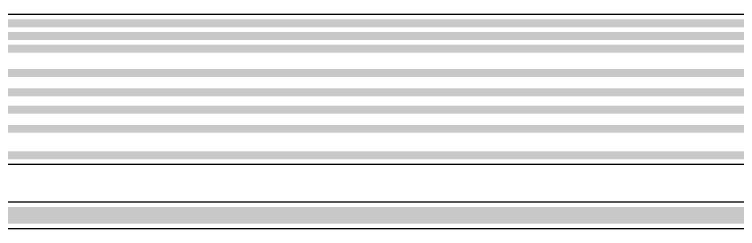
# Model space of a CAD drawing. Header units: inches. Extents: x -11 to 1110, y -7 to 455.
# Drawn here: x 202.23 to 229.88, y 40.26 to 48.44 of the extents above; entities that cross this region are included whole.
import ezdxf

# ---------------------------------------------------------------- set-up
doc = ezdxf.new("R2010")
doc.units = ezdxf.units.IN
doc.layers.add('Bottom Layer', color=5, linetype='Continuous')
doc.layers.add('Top Layer', color=1, linetype='Continuous')

msp = doc.modelspace()

# ---------------------------------------------------------------- linework, layer by layer
at = {"layer": 'Bottom Layer'}
for p, q in [((570.148, 41.272), (182.385, 41.272)), ((182.351, 40.262), (570.357, 40.262))]:
    msp.add_line(p, q, dxfattribs=at)
msp.add_lwpolyline([(181.686, 40.767, 0.635, 0.635, 0), (570.357, 40.767, 0.635, 0.635, 0)], format="xyseb", dxfattribs=at)
at = {"layer": 'Top Layer'}
for p, q in [((681.668, 48.436), (180.393, 48.436)), ((181.924, 42.718), (670.469, 42.718))]:
    msp.add_line(p, q, dxfattribs=at)
for points in [[(180.393, 48.1, 0.305, 0.305, 0), (681.668, 48.1, 0.305, 0.305, 0)], [(180.736, 47.617, 0.305, 0.305, 0), (681.058, 47.617, 0.305, 0.305, 0)], [(190.593, 47.134, 0.305, 0.305, 0), (671.584, 47.134, 0.305, 0.305, 0)], [(193.7, 46.203, 0.305, 0.305, 0), (671.449, 46.203, 0.305, 0.305, 0)], [(190.195, 45.466, 0.305, 0.305, 0), (671.119, 45.466, 0.305, 0.305, 0)], [(193.7, 44.806, 0.305, 0.305, 0), (670.789, 44.806, 0.305, 0.305, 0)], [(183.794, 44.069, 0.305, 0.305, 0), (670.535, 44.069, 0.305, 0.305, 0)], [(181.585, 43.055, 0.305, 0.305, 0), (670.609, 43.055, 0.305, 0.305, 0)]]:
    msp.add_lwpolyline(points, format="xyseb", dxfattribs=at)

doc.saveas('drawing.dxf')
